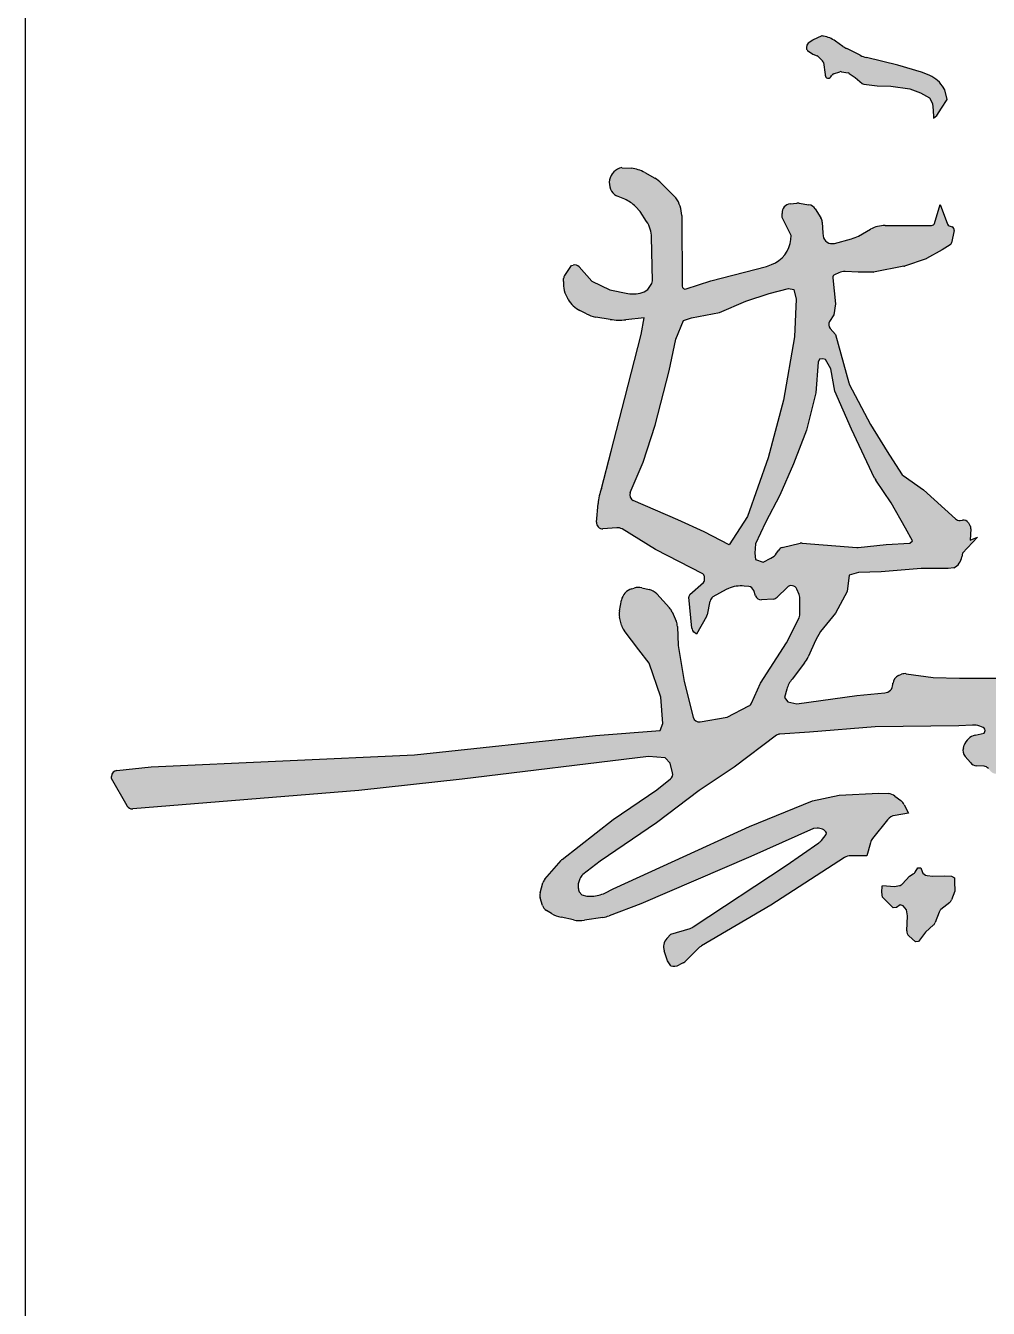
# Model space of a CAD drawing. Extents: x 1680110 to 4798266, y 269661 to 1249705.
# Drawn here: x 2417677 to 2418358, y 670232 to 671138 of the extents above; entities that cross this region are included whole.
import ezdxf

# ---------------------------------------------------------------- set-up
doc = ezdxf.new("R2010")
doc.units = 0
doc.header["$LTSCALE"] = 1000
doc.header["$MEASUREMENT"] = 0
doc.layers.add('图框', color=4, linetype='Continuous')
doc.layers.add('签名', color=7, linetype='Continuous')

msp = doc.modelspace()

# ---------------------------------------------------------------- hatches: boundary and pattern name
at = {"layer": '签名'}
h = msp.add_hatch(color=4, dxfattribs=at)
h.paths.add_polyline_path([(2418288.96, 671095.2), (2418302.51, 671093.38), (2418310.06, 671090.52), (2418316.32, 671087.13), (2418318.4, 671082.97), (2418318.92, 671078.03), (2418319.18, 671073.6), (2418319.18, 671072.56), (2418321.53, 671074.64), (2418324.91, 671079.85), (2418328.82, 671085.83), (2418327.26, 671092.6), (2418325.43, 671095.34, 0.161293), (2418314.9, 671103.55), (2418310.59, 671105.09), (2418293.91, 671110.04), (2418271.74, 671115.46, -0.055927), (2418267.29, 671117.09), (2418257.8, 671121.83, -0.036786), (2418255.12, 671123.43), (2418249.79, 671127.16, 0.116967), (2418240.67, 671130.77, 0.125161), (2418239.64, 671130.58), (2418234.16, 671128.07, 0.089225), (2418233.55, 671127.64, -0.045924), (2418233.85, 671127.89), (2418230.54, 671125.62, 0.195275), (2418229.66, 671124.29), (2418229.32, 671122.57, 0.293872), (2418230.16, 671120.43), (2418233.74, 671117.85), (2418237.38, 671116.54), (2418241.29, 671112.64), (2418242.62, 671103.34, 0.040442), (2418242.59, 671103, 0.74192), (2418246.49, 671101.82), (2418247.8, 671103.79), (2418253.54, 671105.61), (2418259.27, 671104.57), (2418263.69, 671101.45), (2418268.68, 671097.18, 0.146226), (2418269.79, 671096.68), (2418279.32, 671095.46)])
h.paths.add_polyline_path([(2418446.63, 670864.88, -0.224051), (2418450.59, 670856.73), (2418450.8, 670838.46, 0.252735), (2418455.7, 670829.64), (2418460.05, 670826.85), (2418464.23, 670827.27, 0.405395), (2418473.77, 670838.58), (2418473.04, 670849.05), (2418481.12, 670851.36), (2418483.43, 670852.51), (2418475.64, 670856.84), (2418474.19, 670862.61), (2418474.43, 670873.08, 0.116113), (2418473.42, 670877.84), (2418468.13, 670889.07, 0.062977), (2418466.7, 670891.32), (2418460.53, 670898.77, 0.230474), (2418452.07, 670902.61), (2418444.18, 670902.4), (2418441.68, 670901.74, 0.141943), (2418436.6, 670898.7), (2418429.78, 670891.37, 0.175293), (2418426.95, 670884.72), (2418426.87, 670883.37), (2418427.74, 670879.62), (2418428.31, 670879.62)])
h.paths.add_polyline_path([(2418429.84, 670771.44, 0.097987), (2418428.81, 670775.43), (2418425.81, 670781.68, 0.115547), (2418422.77, 670785.45), (2418411.42, 670794.31), (2418398.53, 670800.54), (2418392.38, 670800.66), (2418386.89, 670797.64), (2418381.9, 670787.66), (2418386.19, 670779.42, 0.112428), (2418389.24, 670775.82), (2418395.62, 670771.04), (2418401.22, 670767.48, -0.190711), (2418405.81, 670761.15), (2418410.46, 670743, -0.218827), (2418408.87, 670734.27), (2418401.44, 670723.67), (2418403.77, 670720.31, 0.115033), (2418407.35, 670717.07), (2418413.68, 670713.56, 0.14431), (2418419.54, 670712.25), (2418422.65, 670712.45), (2418426.24, 670720.34, 0.064737), (2418427.04, 670722.96), (2418430.4, 670742.73, 0.042109), (2418430.55, 670744.51), (2418430.55, 670758.99)])
h.paths.add_polyline_path([(2418330.64, 670518.48, 0.133698), (2418331.94, 670520.3), (2418334.24, 670526.45), (2418333.99, 670533.18), (2418333.99, 670535.75), (2418331.91, 670536.98), (2418327.25, 670537.22), (2418318.68, 670537.1), (2418314.73, 670537.48, -0.296761), (2418311.1, 670540.36), (2418310.23, 670542.98), (2418308.14, 670542.98), (2418306.21, 670539.98, -0.111035), (2418304.88, 670538.68), (2418302.14, 670536.98), (2418297.32, 670531.65, -0.159662), (2418295.02, 670530.33), (2418291.6, 670529.63), (2418283.03, 670530.37), (2418282.93, 670529.92), (2418282.74, 670525.81), (2418283.13, 670522.28), (2418286.07, 670519.15), (2418290.58, 670514.64), (2418293.12, 670514.84), (2418295.67, 670516.8), (2418297.83, 670516.02), (2418299.98, 670513.27), (2418300.77, 670508.97), (2418300.21, 670498.31, 0.22558), (2418301.61, 670494.94), (2418306.45, 670490.56), (2418308.6, 670490.95), (2418313.5, 670497.41), (2418319.22, 670502.56, 0.121444), (2418320.37, 670504.24), (2418323.09, 670511.6, -0.134274), (2418324.4, 670513.42)])
h = msp.add_hatch(color=4, dxfattribs=at)
h.paths.add_polyline_path([(2418526.79, 670755.1, -0.231178), (2418527.79, 670756.67), (2418547.11, 670768.55), (2418565.67, 670778.32, -0.274551), (2418567.84, 670778.2), (2418570.33, 670776.54, -0.290357), (2418571.26, 670774.46), (2418569.57, 670763.11, -0.282713), (2418568.14, 670761.41), (2418563.82, 670759.97, 0.12974), (2418554.75, 670754.03), (2418554.21, 670752.59), (2418553.5, 670747.24, 0.07073), (2418553.99, 670741.28), (2418554.78, 670737.81, 0.118418), (2418559.18, 670728.92), (2418574.04, 670711.1), (2418586.48, 670696.6), (2418591.11, 670691.04, -0.191696), (2418591.6, 670689.55), (2418591.3, 670684.63, 0.465128), (2418593.64, 670682.38), (2418614.97, 670684.7), (2418642.68, 670690.91, 0.44834), (2418644.23, 670693.68), (2418643.5, 670695.78), (2418640, 670699.52), (2418637.82, 670702.16, -0.157491), (2418636.38, 670705.81), (2418636.23, 670708.13, -0.24693), (2418638.65, 670713.55), (2418638.77, 670713.65, 0.440579), (2418639.46, 670723.03), (2418632.02, 670730.92), (2418623.15, 670736.9, -0.170294), (2418620.63, 670740.28), (2418619.2, 670744.86, -0.102372), (2418618.94, 670747.43), (2418619.72, 670754.82, -0.373734), (2418625.83, 670760.52), (2418625.97, 670760.53, 0.254103), (2418631.21, 670763.62), (2418634.59, 670769.4), (2418635.28, 670768.5), (2418636.73, 670761.99), (2418637.1, 670760.52, 0.331647), (2418643.01, 670755.71), (2418644, 670755.67), (2418648.37, 670755.67, 0.263355), (2418653.84, 670758.76), (2418654.23, 670759.41), (2418655.31, 670765.72, -0.184975), (2418657.64, 670769.64), (2418660.18, 670771.65, -0.149598), (2418663.65, 670773.01), (2418674.93, 670773.86), (2418698.87, 670773.36), (2418707.35, 670771.12), (2418715.58, 670767.88), (2418722.32, 670763.64), (2418731.05, 670753.92), (2418744.86, 670739.95), (2418749.35, 670734.47), (2418750.1, 670726.99), (2418752.34, 670719.76), (2418754.84, 670694.04), (2418753.1, 670683.32), (2418743.87, 670682.57), (2418742.37, 670677.59), (2418740.37, 670671.11), (2418732.64, 670664.13), (2418727.4, 670654.66), (2418719.67, 670645.44), (2418714.43, 670643.69), (2418710.44, 670648.93), (2418707.45, 670650.92), (2418699.22, 670649.92), (2418698.14, 670644.62), (2418686.67, 670641.87), (2418657.74, 670639.63), (2418652.5, 670637.64), (2418657.55, 670623.5), (2418659.54, 670607.95), (2418665.89, 670590.15), (2418692.05, 670534.67), (2418698.43, 670521.28), (2418699.07, 670509.16), (2418679.29, 670500.87), (2418669.08, 670507.25), (2418655.67, 670538.5), (2418643.67, 670566.3, 0.119239), (2418637.67, 670574.29), (2418630.78, 670579.95), (2418624.4, 670585.69), (2418624.57, 670587.91, 0.267055), (2418615.46, 670607.03), (2418609.23, 670611.34), (2418602.2, 670623.38), (2418596.18, 670630.4), (2418595.14, 670631.14, 0.225942), (2418589.74, 670632.1), (2418578.7, 670629.05, -0.047725), (2418577.5, 670628.85), (2418526.91, 670624.88), (2418490.24, 670624.02), (2418485.35, 670623.28), (2418485.87, 670624.95, -0.302854), (2418491.39, 670629.38), (2418542.47, 670633.91), (2418579.11, 670639.28, 0.079622), (2418581.03, 670639.88), (2418586.9, 670642.82, 0.447831), (2418588.56, 670648.93), (2418585.11, 670654.24, 0.101957), (2418583.91, 670655.46), (2418578.61, 670658.99), (2418565.06, 670657.48), (2418505.32, 670652.47), (2418491.27, 670652.47), (2418474.7, 670649.96), (2418467.68, 670647.45), (2418462.66, 670640.43), (2418462.21, 670584.28, -0.1506), (2418458.42, 670572.35), (2418457.64, 670571.21), (2418454.12, 670564.53, -0.07539), (2418450.34, 670559.4), (2418444.24, 670553.31, -0.258442), (2418440.28, 670552.18), (2418437.52, 670552.82, -0.172364), (2418435.12, 670554.35), (2418433.15, 670556.88, -0.116492), (2418432.34, 670558.65), (2418430.53, 670567.7), (2418429.11, 670605.98, 0.257654), (2418426.99, 670609.5), (2418424.39, 670611.01), (2418423.81, 670616.51, 0.137932), (2418422.96, 670618.64), (2418419.8, 670622.78, -0.130882), (2418418.96, 670624.8), (2418417.49, 670635.81, 0.375873), (2418413.28, 670639.5), (2418395.1, 670639.5, 0.153785), (2418392.67, 670638.73), (2418379.69, 670629.65), (2418374.66, 670626.54, 0.298099), (2418372.69, 670622.33), (2418373.27, 670620.7), (2418398.86, 670618.58, -0.449386), (2418400.76, 670616.04), (2418400.45, 670614.53), (2418373.46, 670614.53, 0.210128), (2418370.33, 670613.15), (2418367.72, 670610.31), (2418366.59, 670609.82, -0.340919), (2418359.04, 670611.71), (2418357.97, 670613.06, 0.210758), (2418354.94, 670614.66), (2418349.63, 670615.04, -0.201903), (2418345.22, 670617.28), (2418341.5, 670621.67, -0.259318), (2418340.3, 670627.75), (2418340.87, 670629.53, -0.264412), (2418348.62, 670636.63), (2418355.05, 670638.1), (2418355.56, 670639.24, 0.42547), (2418354.4, 670642.08), (2418351.86, 670643.1, 0.080244), (2418347.28, 670643.74), (2418337.1, 670643.37), (2418277.84, 670642.68), (2418231.37, 670638.81), (2418210.46, 670637.49, 0.145884), (2418208.18, 670636.65), (2418178.14, 670614.15), (2418153.5, 670597.62), (2418123.23, 670574.75), (2418083.45, 670547.67), (2418071.26, 670538.27, 0.151784), (2418069.09, 670535.17), (2418067.97, 670531.69), (2418067.97, 670528.84, 0.121298), (2418068.69, 670525.88), (2418070.52, 670523.78), (2418074.11, 670522.86), (2418077.89, 670522.94, 0.108689), (2418086.76, 670525.1), (2418092.75, 670528.04), (2418136.39, 670548.07), (2418188.99, 670572.14), (2418233.72, 670590.31), (2418252.4, 670594.24), (2418280.42, 670595.71), (2418287.18, 670595.36, -0.148728), (2418291.83, 670593.67), (2418296.02, 670590.53, -0.11645), (2418298.52, 670587.53), (2418301.55, 670581.47), (2418292.05, 670580.01, 0.187953), (2418286.7, 670576.92), (2418276.11, 670563.69, 0.102525), (2418274.55, 670560.62), (2418272.06, 670551.51), (2418260.8, 670551.51, 0.144191), (2418256.19, 670550.15), (2418204.23, 670516.64), (2418155.02, 670487.72, 0.063491), (2418153.32, 670486.4), (2418144.25, 670477.34, -0.080592), (2418142.04, 670475.74), (2418139.2, 670474.33, -0.178905), (2418133.35, 670473.68), (2418131.15, 670477.26), (2418128.78, 670484.28, -0.27945), (2418130.56, 670492.9), (2418133.44, 670496.01), (2418146.99, 670500.07, 0.073381), (2418149.24, 670501.12), (2418215.04, 670544.63), (2418238.18, 670560.67, 0.06755), (2418239.87, 670562.22), (2418243.36, 670566.41), (2418243.56, 670567.57, 0.305341), (2418236.88, 670570.85), (2418234.21, 670570.66), (2418189.97, 670551.02), (2418112.2, 670517.57), (2418089.72, 670509.03, -0.052637), (2418085.41, 670507.89), (2418072.29, 670505.88, -0.090596), (2418064.66, 670506.09), (2418055.79, 670507.97, -0.085038), (2418049.13, 670510.62), (2418045.42, 670512.88, -0.181064), (2418042.66, 670516.4), (2418041.01, 670521.63, -0.147202), (2418040.96, 670525.3), (2418043, 670532.42, -0.109427), (2418044.31, 670534.84), (2418055.76, 670548.05, -0.048018), (2418056.65, 670548.89), (2418092.54, 670577), (2418123.51, 670598.12), (2418133.12, 670605.72, 0.298156), (2418134.6, 670610.14), (2418132.85, 670616.78), (2418129.4, 670620.71), (2418117.61, 670621.69), (2417985.75, 670605.51), (2417912.89, 670597.64), (2417752.89, 670584.6, -0.291644), (2417748.85, 670586.73), (2417737.9, 670605.99), (2417737.9, 670607.57, -0.383842), (2417741.7, 670611.79), (2417765.92, 670614.34), (2417952.21, 670622.69), (2418080.14, 670636.48), (2418125.85, 670639.92), (2418127.68, 670644.86), (2418126.3, 670663.46), (2418118.22, 670687.65), (2418110.8, 670696.92), (2418100.37, 670710.63, -0.101619), (2418098.52, 670714.49), (2418097.14, 670719.98, -0.109256), (2418097.02, 670724.56), (2418098.44, 670731.97, -0.280752), (2418105.88, 670740.15), (2418107.55, 670740.64, -0.126758), (2418112.85, 670740.82), (2418118.02, 670739.67, -0.15474), (2418123.58, 670736.45), (2418132.51, 670726.64, -0.081557), (2418134.38, 670723.75), (2418137.21, 670717.3, -0.093443), (2418138.09, 670713.46), (2418138.63, 670700.01), (2418142.96, 670674.68), (2418149.3, 670649.31, 0.390931), (2418154.12, 670646.15), (2418173.26, 670649.34), (2418188.63, 670657.3, 0.171134), (2418190.56, 670659.36), (2418196.76, 670673.44), (2418215.31, 670701.87), (2418224.14, 670719.51, 0.116513), (2418224.59, 670721.41), (2418224.59, 670734.31, 0.107138), (2418224.21, 670736.07), (2418222.49, 670739.85, 0.523435), (2418215.62, 670741.1), (2418208.62, 670734.1, -0.18265), (2418205.88, 670732.87), (2418197.55, 670732.35, -0.340063), (2418193.25, 670735.25), (2418192.06, 670738.82, 0.294066), (2418188.47, 670741.7), (2418185.19, 670742.05, 0.133568), (2418174.18, 670740.26), (2418172.64, 670739.56), (2418163.23, 670734.34, 0.220074), (2418161.12, 670731.45), (2418159.17, 670721.7, -0.080659), (2418158.69, 670720.42), (2418151.61, 670708.05), (2418149.92, 670709.4, -0.201849), (2418148.34, 670712.3), (2418146.16, 670734.16, -0.240558), (2418146.86, 670735.96), (2418156.47, 670744.49, 0.21433), (2418157.18, 670746.08), (2418157.18, 670748.77, 0.280337), (2418156.03, 670750.66), (2418122.55, 670767.99), (2418098.94, 670782.37, 0.156534), (2418095.15, 670783.28), (2418085.45, 670782.57, -0.46076), (2418080.9, 670787.15), (2418081.99, 670800.34, -0.064651), (2418084.29, 670811.04), (2418091.13, 670837.27), (2418100.87, 670874.7), (2418112.35, 670919.81), (2418114.6, 670931.48), (2418101.56, 670930.17, -0.064936), (2418090.57, 670930.51), (2418080.28, 670932.16, -0.080775), (2418073.81, 670934.32), (2418069.09, 670936.79, -0.135752), (2418060.82, 670944.52), (2418060.58, 670944.91, -0.154043), (2418057.5, 670957.33), (2418057.63, 670959.34, -0.136703), (2418058.37, 670961.49), (2418063.27, 670968.55), (2418064.42, 670968.85, -0.279334), (2418068.63, 670967.57), (2418077.62, 670957.56), (2418090.38, 670951.38), (2418102.91, 670948.88, 0.141167), (2418114.63, 670949.86), (2418117.07, 670951.61), (2418119.97, 670955.79, 0.122029), (2418120.42, 670957.79), (2418119.75, 670988.54, 0.13949), (2418116.32, 670999.65), (2418111.8, 671006.61), (2418108.44, 671010.18, 0.109197), (2418100.86, 671015.34), (2418094.92, 671017.71, -0.674227), (2418098.72, 671037.69), (2418105.46, 671037.38, -0.092395), (2418114.96, 671034.29), (2418122.07, 671030.26, -0.067551), (2418126.62, 671026.8), (2418136.52, 671016.91), (2418136.98, 671016.29, -0.157847), (2418141.09, 671003.86), (2418141.44, 670953.99, 0.507739), (2418144.22, 670951.99), (2418161.63, 670957.67), (2418201.16, 670967.95), (2418204.67, 670969.27, 0.285141), (2418218.32, 670987.04), (2418218.6, 670989.82), (2418212.24, 671002.55), (2418212.07, 671005.39, -0.404917), (2418217.85, 671012.12), (2418222.62, 671012.55, -0.059906), (2418224.14, 671012.5), (2418231.11, 671011.46, -0.217925), (2418235.55, 671008.56), (2418239.47, 671002.35, -0.127757), (2418240.45, 670999.3), (2418240.89, 670991.41), (2418241.14, 670989.52, 0.45192), (2418249.1, 670984.21), (2418261.22, 670987.44, 0.061267), (2418266.03, 670989.38), (2418274.71, 670994.18, -0.126968), (2418284.99, 670996.83), (2418317.87, 670996.83, 0.329734), (2418319.9, 670998.33), (2418323.97, 671011.64), (2418328.98, 670997.8, 0.229531), (2418330.3, 670996.51), (2418332.46, 670995.79, -0.382276), (2418333.87, 670993.33), (2418331.98, 670984.55, -0.203047), (2418331.03, 670983.19), (2418325.21, 670979.55), (2418314.09, 670973.38), (2418298.45, 670968.03), (2418276.62, 670963.92), (2418265.92, 670963.92), (2418256.81, 670964.24, 0.112418), (2418252.17, 670963.36), (2418249.22, 670962.07, 0.326044), (2418247.96, 670959.91), (2418249.84, 670941.55), (2418248.6, 670933.73), (2418245.71, 670928.99, 0.328096), (2418246.13, 670923.98), (2418249.84, 670919.75), (2418259.28, 670885.54, 0.053255), (2418259.61, 670884.7), (2418274.55, 670856.14), (2418286.4, 670837.06), (2418296.48, 670821.32, 0.098742), (2418297.63, 670820.12), (2418312.09, 670810.08), (2418334.68, 670789.55, 0.218816), (2418338.07, 670788.48), (2418339.69, 670788.68, -0.291918), (2418343.82, 670786.72), (2418344.94, 670784.93, -0.158896), (2418345.58, 670782.37), (2418345.02, 670774.54), (2418350.28, 670776.52), (2418339.75, 670765.33), (2418339.3, 670762.67, -0.240188), (2418333.57, 670754.91), (2418329.6, 670754.39), (2418310.36, 670754.39), (2418282.19, 670752.09), (2418266.02, 670751.62), (2418259.56, 670749.78), (2418258.16, 670738.13), (2418249.85, 670722.9), (2418239.22, 670709.98), (2418235.99, 670703.98), (2418230.57, 670691.98, -0.059303), (2418227.97, 670687.68), (2418219.12, 670676.32, 0.096023), (2418215.46, 670669.11), (2418213.82, 670663.38), (2418216.13, 670660.14), (2418222.6, 670658.76), (2418264.96, 670664.82), (2418284.67, 670666.56, 0.368288), (2418290.47, 670672.45), (2418290.53, 670673.39, -0.287337), (2418294.52, 670678.85), (2418296.64, 670679.7, -0.1299), (2418299.87, 670680.09), (2418319, 670677.46), (2418337.65, 670676.95), (2418364.84, 670676.95, -0.061275), (2418366.39, 670676.76), (2418370.37, 670675.76, -0.265952), (2418374.94, 670671.38), (2418376.5, 670666.08), (2418378.64, 670658.83, 0.385739), (2418385.94, 670654.37), (2418391.37, 670655.4, 0.134429), (2418394.39, 670656.88), (2418402.78, 670664.28, 0.361907), (2418404.03, 670672.34), (2418401.89, 670675.91), (2418401.18, 670681.9, -0.367837), (2418405.76, 670688.77), (2418411.3, 670690.35, -0.157947), (2418415.22, 670690.22), (2418416.59, 670689.72, -0.191883), (2418420.12, 670686.58), (2418421.57, 670683.68), (2418424.16, 670674.88), (2418424.47, 670671.48, 0.175535), (2418426.31, 670667.55), (2418428.82, 670665.04), (2418438.41, 670664.59, 0.100406), (2418440.92, 670664.97), (2418446.03, 670666.85, 0.271742), (2418450.13, 670671.84), (2418452.65, 670687.82), (2418460.42, 670718.35), (2418468.36, 670743.48), (2418475.96, 670761.83), (2418478.04, 670760.28), (2418478.55, 670756.14), (2418475.45, 670734.4), (2418469.75, 670712.66), (2418465.6, 670692.47), (2418463.53, 670678.5), (2418463.53, 670669.19, 0.280775), (2418470.12, 670669.93), (2418471.82, 670671.25), (2418494.61, 670675.39), (2418562.8, 670677.9, 0.384258), (2418564.85, 670679.88), (2418565.18, 670684.88, 0.192772), (2418564.69, 670686.39), (2418549.7, 670704.37), (2418538.93, 670715.12, -0.038185), (2418536.82, 670717.58), (2418530.26, 670726.52, -0.150784), (2418526.16, 670738.35), (2418525.87, 670746.81)])
h.paths.add_polyline_path([(2418220.45, 670951.67), (2418221.95, 670944.76), (2418220.84, 670918.05), (2418213.14, 670873.43), (2418202.36, 670832.65), (2418187.73, 670791.11), (2418174.64, 670771.1), (2418156.93, 670780.34), (2418138.45, 670788.8), (2418106.9, 670802.51, -0.411776), (2418104.68, 670808.07), (2418113.81, 670829.58), (2418122.28, 670855.73), (2418132.29, 670894.2), (2418136.91, 670916.51), (2418142.3, 670929.59), (2418147.93, 670931.53), (2418167.79, 670935.44), (2418186.44, 670943.25), (2418202.99, 670948.67), (2418216.54, 670952.27)], flags=16)
h.paths.add_polyline_path([(2418240.97, 670902.59), (2418242.83, 670902.06), (2418246.55, 670895.43), (2418249.47, 670879.77), (2418261.15, 670852.98), (2418277.47, 670818.38, 0.039662), (2418278.3, 670816.92), (2418289.24, 670800.91), (2418299.33, 670782.87), (2418304.37, 670774.11), (2418302.52, 670772.26), (2418285.79, 670771.46), (2418265.44, 670769.29), (2418226.22, 670772.46, 0.081589), (2418224.85, 670772.35), (2418212.23, 670769.2, 0.183834), (2418209.75, 670767.47), (2418208.24, 670765.25, -0.12786), (2418204.21, 670761.74), (2418198.71, 670758.99), (2418193.41, 670760.85), (2418192.71, 670765.35), (2418193.25, 670771.83), (2418200.27, 670786.93), (2418210.53, 670806.36), (2418220.25, 670828.47), (2418229.43, 670852.21), (2418235.91, 670878.65), (2418237.53, 670900.23), (2418238.58, 670902.32)], flags=16)
h.paths.add_polyline_path([(2418660.71, 670747.87), (2418664.59, 670751.69), (2418667.04, 670753.81, -0.191823), (2418671.5, 670755.36), (2418682.07, 670754.89), (2418688.88, 670753.68, -0.10674), (2418691.37, 670752.66), (2418704.22, 670743.82), (2418716.85, 670735.05, -0.07439), (2418718.22, 670733.76), (2418727.03, 670722.55, -0.129106), (2418731.33, 670712.65), (2418732.65, 670704.06, -0.195793), (2418728.94, 670688.47), (2418726.66, 670685.29), (2418723.75, 670680.63), (2418714.13, 670672.77), (2418709.18, 670670.15), (2418706.26, 670670.73), (2418703.06, 670675.68), (2418699.27, 670680.05), (2418698.39, 670687.33), (2418698.39, 670694.9), (2418697.52, 670701.02), (2418694.02, 670706.26), (2418690.53, 670708.59), (2418686.15, 670708.88), (2418680.91, 670713.54), (2418676.83, 670719.36), (2418673.04, 670729.26), (2418670.13, 670734.51), (2418665.46, 670740.33), (2418661.38, 670743.82), (2418660.17, 670744.99)], flags=16)
h.paths.add_polyline_path([(2418647, 670710.16), (2418647.9, 670711.24), (2418648.08, 670711.24), (2418656.19, 670711.96), (2418659.89, 670710.12, -0.319194), (2418661.05, 670707.95), (2418660.52, 670703.86), (2418660.99, 670703.35, 0.170609), (2418664.72, 670701.36), (2418667.19, 670700.98), (2418670.12, 670700.34, -0.270894), (2418671.7, 670698.89), (2418672.06, 670697.73), (2418671.7, 670694.31), (2418671.49, 670693.28, -0.35173), (2418669.45, 670691.57), (2418662.32, 670691.43), (2418655.56, 670692.23, -0.28734), (2418653.81, 670693.64), (2418653.14, 670695.57, 0.155831), (2418652.36, 670696.6, 0.184917), (2418650.98, 670697.24), (2418648.98, 670697.37), (2418647, 670700.44), (2418647, 670705.66)], flags=16)
h.paths.add_polyline_path([(2418609.24, 670656.96), (2418614.29, 670662.23), (2418618.87, 670665.2), (2418622.44, 670667.07, -0.109091), (2418625.09, 670667.79), (2418628.5, 670667.95), (2418638.36, 670666.81), (2418642.98, 670666.23, 0.069308), (2418644.73, 670666.25), (2418648.07, 670666.77, 0.13629), (2418651.18, 670668.17), (2418654.56, 670670.99, -0.117467), (2418657.21, 670672.3), (2418661.58, 670673.31, -0.049761), (2418662.83, 670673.47), (2418669.64, 670673.66, -0.063156), (2418671.23, 670673.5), (2418678.47, 670671.85), (2418679.18, 670671.58, -0.311276), (2418683.28, 670665.62), (2418683.28, 670665.2), (2418680.99, 670660.39), (2418676.99, 670655.01, -0.162986), (2418673.67, 670652.69), (2418671.82, 670652.15), (2418661.97, 670651.92), (2418658.06, 670651.92, 0.140475), (2418654.69, 670650.95), (2418650.73, 670648.48), (2418648.44, 670647.34), (2418645.23, 670646.65), (2418644.25, 670646.77, -0.312011), (2418639.06, 670651.24), (2418638.01, 670651.99), (2418635.6, 670651.23), (2418633.08, 670645.73), (2418631.48, 670643.44), (2418629.81, 670642.51, -0.174687), (2418625.55, 670641.79), (2418622.77, 670642.3), (2418619.09, 670644.51, -0.082204), (2418617.5, 670645.85), (2418615.66, 670648.03), (2418611.08, 670652.84), (2418609.02, 670655.13)], flags=16)
h.paths.add_polyline_path([(2418624.82, 670629.51), (2418626.36, 670630.35, 0.21493), (2418630.46, 670633.61), (2418631.71, 670636.04), (2418632.7, 670637.83), (2418634.39, 670637.83), (2418637.17, 670637.24), (2418638.34, 670635.37, 0.120194), (2418640.5, 670633.27), (2418641.35, 670632.76), (2418644.33, 670629.98), (2418647.66, 670627.8, -0.198061), (2418650.4, 670623.78), (2418651.29, 670619.55), (2418651.56, 670612.23, -0.06461), (2418651.41, 670610.6), (2418651.32, 670610.19, -0.302829), (2418647.91, 670606.94), (2418647.38, 670606.85, -0.052243), (2418646.05, 670606.76), (2418641.15, 670606.93), (2418637.27, 670607.23), (2418635.68, 670608.82), (2418635.09, 670610.61), (2418634.98, 670614.81, 0.37754), (2418631.81, 670619.44), (2418630.41, 670622.13), (2418629.92, 670623.33), (2418628.62, 670624.12), (2418626.73, 670624.52), (2418624.94, 670625.91), (2418624.45, 670628.19)], flags=16)

# ---------------------------------------------------------------- linework, layer by layer
at = {"layer": '图框', "color": 0}
msp.add_lwpolyline([(2417677.17, 666843.57), (2417677.17, 673480.92)], dxfattribs=at)
at = {"layer": '签名', "color": 4}
for p, q in [((2418233.85, 671127.89, -1062.25), (2418230.54, 671125.62, -1062.25)), ((2418239.64, 671130.58, -1062.25), (2418234.16, 671128.07, -1062.25)), ((2418241.41, 671130.65, -1062.25), (2418240.91, 671130.74, -1062.25)), ((2418255.12, 671123.43, -1062.25), (2418249.79, 671127.16, -1062.25)), ((2418229.66, 671124.29, -1062.25), (2418229.32, 671122.57, -1062.25)), ((2418230.16, 671120.43, -1062.25), (2418233.74, 671117.85, -1062.25)), ((2418233.74, 671117.85, -1062.25), (2418236.93, 671116.71, -1062.25)), ((2418237.72, 671116.21, -1062.25), (2418240.79, 671113.14, -1062.25)), ((2418267.29, 671117.09, -1062.25), (2418257.8, 671121.83, -1062.25)), ((2418241.39, 671111.94, -1062.25), (2418242.59, 671103.53, -1062.25)), ((2418293.91, 671110.04, -1062.25), (2418271.74, 671115.46, -1062.25)), ((2418310.59, 671105.09, -1062.25), (2418293.91, 671110.04, -1062.25)), ((2418242.59, 671103.53, -1062.25), (2418242.59, 671103, -1062.25)), ((2418246.49, 671101.82, -1062.25), (2418247.39, 671103.17, -1062.25)), ((2418248.51, 671104.02, -1062.25), (2418253.03, 671105.45, -1062.25)), ((2418254.06, 671105.52, -1062.25), (2418258.8, 671104.66, -1062.25)), ((2418259.65, 671104.3, -1062.25), (2418263.69, 671101.45, -1062.25)), ((2418263.69, 671101.45, -1062.25), (2418268.68, 671097.18, -1062.25)), ((2418314.9, 671103.55, -1062.25), (2418310.59, 671105.09, -1062.25)), ((2418269.79, 671096.68, -1062.25), (2418279.32, 671095.46, -1062.25)), ((2418279.32, 671095.46, -1062.25), (2418288.96, 671095.2, -1062.25)), ((2418288.96, 671095.2, -1062.25), (2418302.51, 671093.38, -1062.25)), ((2418302.51, 671093.38, -1062.25), (2418310.06, 671090.52, -1062.25)), ((2418310.06, 671090.52, -1062.25), (2418316.32, 671087.13, -1062.25)), ((2418327.26, 671092.6, -1062.25), (2418325.43, 671095.34, -1062.25)), ((2418328.82, 671085.83, -1062.25), (2418327.26, 671092.6, -1062.25)), ((2418316.32, 671087.13, -1062.25), (2418318.4, 671082.97, -1062.25)), ((2418318.4, 671082.97, -1062.25), (2418318.92, 671078.03, -1062.25)), ((2418321.53, 671074.64, -1062.25), (2418324.91, 671079.85, -1062.25)), ((2418324.91, 671079.85, -1062.25), (2418328.82, 671085.83, -1062.25)), ((2418318.92, 671078.03, -1062.25), (2418319.18, 671073.6, -1062.25)), ((2418319.18, 671072.56, -1062.25), (2418321.53, 671074.64, -1062.25)), ((2418319.18, 671073.6, -1062.25), (2418319.18, 671072.56, -1062.25)), ((2418098.72, 671037.69, -1062.25), (2418105.46, 671037.38, -1062.25)), ((2418114.96, 671034.29, -1062.25), (2418122.07, 671030.26, -1062.25)), ((2418126.62, 671026.8, -1062.25), (2418136.52, 671016.91, -1062.25)), ((2418100.86, 671015.34, -1062.25), (2418094.92, 671017.71, -1062.25)), ((2418136.52, 671016.91, -1062.25), (2418136.98, 671016.29, -1062.25)), ((2418111.8, 671006.61, -1062.25), (2418108.44, 671010.18, -1062.25)), ((2418217.85, 671012.12, -1062.25), (2418222.62, 671012.55, -1062.25)), ((2418224.14, 671012.5, -1062.25), (2418231.11, 671011.46, -1062.25)), ((2418235.55, 671008.56, -1062.25), (2418239.47, 671002.35, -1062.25)), ((2418319.9, 670998.33, -1062.25), (2418323.97, 671011.64, -1062.25)), ((2418323.97, 671011.64, -1062.25), (2418328.98, 670997.8, -1062.25)), ((2418116.32, 670999.65, -1062.25), (2418111.8, 671006.61, -1062.25)), ((2418141.09, 671003.86, -1062.25), (2418141.44, 670953.99, -1062.25)), ((2418212.24, 671002.55, -1062.25), (2418212.07, 671005.39, -1062.25)), ((2418218.6, 670989.82, -1062.25), (2418212.24, 671002.55, -1062.25)), ((2418240.45, 670999.3, -1062.25), (2418240.89, 670991.41, -1062.25)), ((2418218.32, 670987.04, -1062.25), (2418218.6, 670989.82, -1062.25)), ((2418240.89, 670991.41, -1062.25), (2418241.14, 670989.52, -1062.25)), ((2418266.03, 670989.38, -1062.25), (2418274.71, 670994.18, -1062.25)), ((2418284.99, 670996.83, -1062.25), (2418317.87, 670996.83, -1062.25)), ((2418330.3, 670996.51, -1062.25), (2418332.46, 670995.79, -1062.25)), ((2418333.87, 670993.33, -1062.25), (2418331.98, 670984.55, -1062.25)), ((2418120.42, 670957.79, -1062.25), (2418119.75, 670988.54, -1062.25)), ((2418249.1, 670984.21, -1062.25), (2418261.22, 670987.44, -1062.25)), ((2418331.03, 670983.19, -1062.25), (2418325.21, 670979.55, -1062.25)), ((2418313.91, 670973.32, -1062.25), (2418298.59, 670968.08, -1062.25)), ((2418325.21, 670979.55, -1062.25), (2418314.26, 670973.47, -1062.25)), ((2418058.37, 670961.49, -1062.25), (2418063.27, 670968.55, -1062.25)), ((2418063.27, 670968.55, -1062.25), (2418064.42, 670968.85, -1062.25)), ((2418068.63, 670967.57, -1062.25), (2418077.62, 670957.56, -1062.25)), ((2418161.63, 670957.67, -1062.25), (2418201.16, 670967.95, -1062.25)), ((2418201.16, 670967.95, -1062.25), (2418204.67, 670969.27, -1062.25)), ((2418252.17, 670963.36, -1062.25), (2418249.22, 670962.07, -1062.25)), ((2418265.92, 670963.92, -1062.25), (2418256.81, 670964.24, -1062.25)), ((2418276.43, 670963.92, -1062.25), (2418265.92, 670963.92, -1062.25)), ((2418298.3, 670968, -1062.25), (2418276.82, 670963.95, -1062.25)), ((2418057.5, 670957.33, -1062.25), (2418057.63, 670959.34, -1062.25)), ((2418077.62, 670957.56, -1062.25), (2418090.38, 670951.38, -1062.25)), ((2418117.07, 670951.61, -1062.25), (2418119.97, 670955.79, -1062.25)), ((2418144.22, 670951.99, -1062.25), (2418161.63, 670957.67, -1062.25)), ((2418247.96, 670959.91, -1062.25), (2418249.84, 670941.55, -1062.25)), ((2418060.82, 670944.52, -1062.25), (2418060.58, 670944.91, -1062.25)), ((2418090.38, 670951.38, -1062.25), (2418102.91, 670948.88, -1062.25)), ((2418114.63, 670949.86, -1062.25), (2418117.07, 670951.61, -1062.25)), ((2418186.44, 670943.25, -1062.25), (2418202.99, 670948.67, -1062.25)), ((2418202.99, 670948.67, -1062.25), (2418216.54, 670952.27, -1062.25)), ((2418216.54, 670952.27, -1062.25), (2418220.45, 670951.67, -1062.25)), ((2418220.45, 670951.67, -1062.25), (2418221.95, 670944.76, -1062.25)), ((2418221.95, 670944.76, -1062.25), (2418220.84, 670918.05, -1062.25)), ((2418073.81, 670934.32, -1062.25), (2418069.09, 670936.79, -1062.25)), ((2418147.93, 670931.53, -1062.25), (2418167.79, 670935.44, -1062.25)), ((2418167.79, 670935.44, -1062.25), (2418186.44, 670943.25, -1062.25)), ((2418249.84, 670941.55, -1062.25), (2418248.6, 670933.73, -1062.25)), ((2418090.57, 670930.51, -1062.25), (2418080.28, 670932.16, -1062.25)), ((2418114.6, 670931.48, -1062.25), (2418101.56, 670930.17, -1062.25)), ((2418112.35, 670919.81, -1062.25), (2418114.6, 670931.48, -1062.25)), ((2418136.91, 670916.51, -1062.25), (2418142.3, 670929.59, -1062.25)), ((2418142.3, 670929.59, -1062.25), (2418147.93, 670931.53, -1062.25)), ((2418248.6, 670933.73, -1062.25), (2418245.71, 670928.99, -1062.25)), ((2418100.87, 670874.7, -1062.25), (2418112.35, 670919.81, -1062.25)), ((2418132.29, 670894.2, -1062.25), (2418136.91, 670916.51, -1062.25)), ((2418220.84, 670918.05, -1062.25), (2418213.14, 670873.43, -1062.25)), ((2418246.13, 670923.98, -1062.25), (2418249.84, 670919.75, -1062.25)), ((2418249.84, 670919.75, -1062.25), (2418259.28, 670885.54, -1062.25)), ((2418237.53, 670900.23, -1062.25), (2418235.91, 670878.65, -1062.25)), ((2418238.58, 670902.32, -1062.25), (2418237.53, 670900.23, -1062.25)), ((2418240.97, 670902.59, -1062.25), (2418238.58, 670902.32, -1062.25)), ((2418242.83, 670902.06, -1062.25), (2418240.97, 670902.59, -1062.25)), ((2418246.55, 670895.43, -1062.25), (2418242.83, 670902.06, -1062.25)), ((2418122.28, 670855.73, -1062.25), (2418132.29, 670894.2, -1062.25)), ((2418249.47, 670879.77, -1062.25), (2418246.55, 670895.43, -1062.25)), ((2418259.61, 670884.7, -1062.25), (2418274.55, 670856.14, -1062.25)), ((2418091.13, 670837.27, -1062.25), (2418100.87, 670874.7, -1062.25)), ((2418213.14, 670873.43, -1062.25), (2418202.36, 670832.65, -1062.25)), ((2418235.91, 670878.65, -1062.25), (2418229.43, 670852.21, -1062.25)), ((2418261.15, 670852.98, -1062.25), (2418249.47, 670879.77, -1062.25)), ((2418113.81, 670829.58, -1062.25), (2418122.28, 670855.73, -1062.25)), ((2418277.47, 670818.38, -1062.25), (2418261.15, 670852.98, -1062.25)), ((2418274.55, 670856.14, -1062.25), (2418286.4, 670837.06, -1062.25)), ((2418229.43, 670852.21, -1062.25), (2418220.25, 670828.47, -1062.25)), ((2418084.29, 670811.04, -1062.25), (2418091.13, 670837.27, -1062.25)), ((2418091.13, 670837.27, -1062.25), (2418091.13, 670837.27, -1062.25)), ((2418286.4, 670837.06, -1062.25), (2418296.48, 670821.32, -1062.25)), ((2418104.68, 670808.07, -1062.25), (2418113.81, 670829.58, -1062.25)), ((2418202.36, 670832.65, -1062.25), (2418187.73, 670791.11, -1062.25)), ((2418220.25, 670828.47, -1062.25), (2418210.53, 670806.36, -1062.25)), ((2418289.24, 670800.91, -1062.25), (2418278.3, 670816.92, -1062.25)), ((2418297.63, 670820.12, -1062.25), (2418312.09, 670810.08, -1062.25)), ((2418312.09, 670810.08, -1062.25), (2418334.68, 670789.55, -1062.25)), ((2418080.9, 670787.15, -1062.25), (2418081.99, 670800.34, -1062.25)), ((2418138.45, 670788.8, -1062.25), (2418106.9, 670802.51, -1062.25)), ((2418210.53, 670806.36, -1062.25), (2418200.27, 670786.93, -1062.25)), ((2418299.33, 670782.87, -1062.25), (2418289.24, 670800.91, -1062.25)), ((2418187.73, 670791.11, -1062.25), (2418174.64, 670771.1, -1062.25)), ((2418095.15, 670783.28, -1062.25), (2418085.45, 670782.57, -1062.25)), ((2418122.55, 670767.99, -1062.25), (2418098.94, 670782.37, -1062.25)), ((2418156.93, 670780.34, -1062.25), (2418138.45, 670788.8, -1062.25)), ((2418200.27, 670786.93, -1062.25), (2418193.25, 670771.83, -1062.25)), ((2418304.37, 670774.11, -1062.25), (2418299.33, 670782.87, -1062.25)), ((2418338.07, 670788.48, -1062.25), (2418339.69, 670788.68, -1062.25)), ((2418343.82, 670786.72, -1062.25), (2418344.94, 670784.93, -1062.25)), ((2418345.58, 670782.37, -1062.25), (2418345.02, 670774.54, -1062.25)), ((2418174.64, 670771.1, -1062.25), (2418156.93, 670780.34, -1062.25)), ((2418193.25, 670771.83, -1062.25), (2418192.71, 670765.35, -1062.25)), ((2418212.23, 670769.2, -1062.25), (2418224.85, 670772.35, -1062.25)), ((2418226.22, 670772.46, -1062.25), (2418265.04, 670769.32, -1062.25)), ((2418265.83, 670769.33, -1062.25), (2418285.79, 670771.46, -1062.25)), ((2418285.79, 670771.46, -1062.25), (2418302.52, 670772.26, -1062.25)), ((2418302.52, 670772.26, -1062.25), (2418304.37, 670774.11, -1062.25)), ((2418350.28, 670776.52, -1062.25), (2418339.75, 670765.33, -1062.25)), ((2418345.02, 670774.54, -1062.25), (2418350.28, 670776.52, -1062.25)), ((2418156.03, 670750.66, -1062.25), (2418122.55, 670767.99, -1062.25)), ((2418192.71, 670765.35, -1062.25), (2418193.41, 670760.85, -1062.25)), ((2418208.24, 670765.25, -1062.25), (2418209.75, 670767.47, -1062.25)), ((2418339.75, 670765.33, -1062.25), (2418339.3, 670762.67, -1062.25)), ((2418193.41, 670760.85, -1062.25), (2418198.71, 670758.99, -1062.25)), ((2418198.71, 670758.99, -1062.25), (2418204.21, 670761.74, -1062.25)), ((2418310.36, 670754.39, -1062.25), (2418282.19, 670752.09, -1062.25)), ((2418329.6, 670754.39, -1062.25), (2418310.36, 670754.39, -1062.25)), ((2418333.57, 670754.91, -1062.25), (2418329.6, 670754.39, -1062.25)), ((2418146.86, 670735.96, -1062.25), (2418156.47, 670744.49, -1062.25)), ((2418157.18, 670746.08, -1062.25), (2418157.18, 670748.77, -1062.25)), ((2418259.56, 670749.78, -1062.25), (2418258.16, 670738.13, -1062.25)), ((2418266.02, 670751.62, -1062.25), (2418259.56, 670749.78, -1062.25)), ((2418282.19, 670752.09, -1062.25), (2418266.02, 670751.62, -1062.25)), ((2418105.88, 670740.15, -1062.25), (2418107.55, 670740.64, -1062.25)), ((2418112.85, 670740.82, -1062.25), (2418118.02, 670739.67, -1062.25)), ((2418123.58, 670736.45, -1062.25), (2418132.51, 670726.64, -1062.25)), ((2418172.64, 670739.56, -1062.25), (2418163.23, 670734.34, -1062.25)), ((2418174.18, 670740.26, -1062.25), (2418172.64, 670739.56, -1062.25)), ((2418188.47, 670741.7, -1062.25), (2418185.19, 670742.05, -1062.25)), ((2418193.25, 670735.25, -1062.25), (2418192.06, 670738.82, -1062.25)), ((2418215.62, 670741.1, -1062.25), (2418208.62, 670734.1, -1062.25)), ((2418224.21, 670736.07, -1062.25), (2418222.49, 670739.85, -1062.25)), ((2418258.16, 670738.13, -1062.25), (2418249.85, 670722.9, -1062.25)), ((2418097.02, 670724.56, -1062.25), (2418098.44, 670731.97, -1062.25)), ((2418148.34, 670712.3, -1062.25), (2418146.16, 670734.16, -1062.25)), ((2418161.12, 670731.45, -1062.25), (2418159.17, 670721.7, -1062.25)), ((2418205.88, 670732.87, -1062.25), (2418197.55, 670732.35, -1062.25)), ((2418224.59, 670721.41, -1062.25), (2418224.59, 670734.31, -1062.25)), ((2418098.52, 670714.49, -1062.25), (2418097.14, 670719.98, -1062.25)), ((2418134.38, 670723.75, -1062.25), (2418137.21, 670717.3, -1062.25)), ((2418158.69, 670720.42, -1062.25), (2418151.61, 670708.05, -1062.25)), ((2418215.31, 670701.87, -1062.25), (2418224.14, 670719.51, -1062.25)), ((2418249.85, 670722.9, -1062.25), (2418239.22, 670709.98, -1062.25)), ((2418110.8, 670696.92, -1062.25), (2418100.37, 670710.63, -1062.25)), ((2418138.09, 670713.46, -1062.25), (2418138.63, 670700.01, -1062.25)), ((2418151.61, 670708.05, -1062.25), (2418149.92, 670709.4, -1062.25)), ((2418239.22, 670709.98, -1062.25), (2418235.99, 670703.98, -1062.25)), ((2418138.63, 670700.01, -1062.25), (2418142.96, 670674.68, -1062.25)), ((2418196.76, 670673.44, -1062.25), (2418215.31, 670701.87, -1062.25)), ((2418235.99, 670703.98, -1062.25), (2418230.57, 670691.98, -1062.25)), ((2418118.22, 670687.65, -1062.25), (2418110.8, 670696.92, -1062.25)), ((2418126.3, 670663.46, -1062.25), (2418118.22, 670687.65, -1062.25)), ((2418227.97, 670687.68, -1062.25), (2418219.12, 670676.32, -1062.25)), ((2418142.96, 670674.68, -1062.25), (2418149.3, 670649.31, -1062.25)), ((2418190.56, 670659.36, -1062.25), (2418196.76, 670673.44, -1062.25)), ((2418290.47, 670672.45, -1062.25), (2418290.53, 670673.39, -1062.25)), ((2418294.52, 670678.85, -1062.25), (2418296.64, 670679.7, -1062.25)), ((2418299.87, 670680.09, -1062.25), (2418319, 670677.46, -1062.25)), ((2418319, 670677.46, -1062.25), (2418337.65, 670676.95, -1062.25)), ((2418337.65, 670676.95, -1062.25), (2418364.84, 670676.95, -1062.25)), ((2418127.68, 670644.86, -1062.25), (2418126.3, 670663.46, -1062.25)), ((2418215.46, 670669.11, -1062.25), (2418213.82, 670663.38, -1062.25)), ((2418213.82, 670663.38, -1062.25), (2418216.13, 670660.14, -1062.25)), ((2418222.6, 670658.76, -1062.25), (2418264.96, 670664.82, -1062.25)), ((2418264.96, 670664.82, -1062.25), (2418284.67, 670666.56, -1062.25)), ((2418173.26, 670649.34, -1062.25), (2418188.63, 670657.3, -1062.25)), ((2418216.13, 670660.14, -1062.25), (2418222.6, 670658.76, -1062.25)), ((2418125.85, 670639.92, -1062.25), (2418127.68, 670644.86, -1062.25)), ((2418154.12, 670646.15, -1062.25), (2418173.26, 670649.34, -1062.25)), ((2417952.21, 670622.69, -1062.25), (2418080.14, 670636.48, -1062.25)), ((2418080.14, 670636.48, -1062.25), (2418125.85, 670639.92, -1062.25)), ((2418208.18, 670636.65, -1062.25), (2418178.14, 670614.15, -1062.25)), ((2418231.37, 670638.81, -1062.25), (2418210.46, 670637.49, -1062.25)), ((2418277.84, 670642.68, -1062.25), (2418231.37, 670638.81, -1062.25)), ((2418337.1, 670643.37, -1062.25), (2418277.84, 670642.68, -1062.25)), ((2418346.85, 670643.72, -1062.25), (2418337.1, 670643.37, -1062.25)), ((2418348.62, 670636.63, -1062.25), (2418355.05, 670638.1, -1062.25)), ((2418354.4, 670642.08, -1062.25), (2418351.86, 670643.1, -1062.25)), ((2418355.05, 670638.1, -1062.25), (2418355.56, 670639.24, -1062.25)), ((2418340.3, 670627.75, -1062.25), (2418340.87, 670629.53, -1062.25)), ((2417765.92, 670614.34, -1062.25), (2417952.21, 670622.69, -1062.25)), ((2418117.61, 670621.69, -1062.25), (2417985.75, 670605.51, -1062.25)), ((2418129.4, 670620.71, -1062.25), (2418117.61, 670621.69, -1062.25)), ((2418132.85, 670616.78, -1062.25), (2418129.4, 670620.71, -1062.25)), ((2418345.22, 670617.28, -1062.25), (2418341.5, 670621.67, -1062.25)), ((2417741.7, 670611.79, -1062.25), (2417765.92, 670614.34, -1062.25)), ((2418134.6, 670610.14, -1062.25), (2418132.85, 670616.78, -1062.25)), ((2418178.14, 670614.15, -1062.25), (2418153.5, 670597.62, -1062.25)), ((2418354.94, 670614.66, -1062.25), (2418349.63, 670615.04, -1062.25)), ((2417737.9, 670605.99, -1062.25), (2417737.9, 670607.57, -1062.25)), ((2417748.85, 670586.73, -1062.25), (2417737.9, 670605.99, -1062.25)), ((2417985.75, 670605.51, -1062.25), (2417912.89, 670597.64, -1062.25)), ((2418123.51, 670598.12, -1062.25), (2418133.12, 670605.72, -1062.25)), ((2417912.89, 670597.64, -1062.25), (2417752.89, 670584.6, -1062.25)), ((2418092.54, 670577, -1062.25), (2418123.51, 670598.12, -1062.25)), ((2418153.5, 670597.62, -1062.25), (2418123.23, 670574.75, -1062.25)), ((2418188.99, 670572.14, -1062.25), (2418233.72, 670590.31, -1062.25)), ((2418233.72, 670590.31, -1062.25), (2418252.4, 670594.24, -1062.25)), ((2418252.4, 670594.24, -1062.25), (2418280.42, 670595.71, -1062.25)), ((2418280.42, 670595.71, -1062.25), (2418287.18, 670595.36, -1062.25)), ((2418291.83, 670593.67, -1062.25), (2418296.02, 670590.53, -1062.25)), ((2418301.55, 670581.47, -1062.25), (2418292.05, 670580.01, -1062.25)), ((2418298.52, 670587.53, -1062.25), (2418301.55, 670581.47, -1062.25)), ((2418056.65, 670548.89, -1062.25), (2418092.54, 670577, -1062.25)), ((2418123.23, 670574.75, -1062.25), (2418083.45, 670547.67, -1062.25)), ((2418136.39, 670548.07, -1062.25), (2418188.99, 670572.14, -1062.25)), ((2418286.7, 670576.92, -1062.25), (2418276.11, 670563.69, -1062.25)), ((2418234.21, 670570.66, -1062.25), (2418189.97, 670551.02, -1062.25)), ((2418236.88, 670570.85, -1062.25), (2418234.21, 670570.66, -1062.25)), ((2418239.87, 670562.22, -1062.25), (2418243.36, 670566.41, -1062.25)), ((2418243.36, 670566.41, -1062.25), (2418243.56, 670567.57, -1062.25)), ((2418215.04, 670544.63, -1062.25), (2418238.18, 670560.67, -1062.25)), ((2418274.55, 670560.62, -1062.25), (2418272.06, 670551.51, -1062.25)), ((2418044.31, 670534.84, -1062.25), (2418055.76, 670548.05, -1062.25)), ((2418083.45, 670547.67, -1062.25), (2418071.26, 670538.27, -1062.25)), ((2418092.75, 670528.04, -1062.25), (2418136.39, 670548.07, -1062.25)), ((2418189.97, 670551.02, -1062.25), (2418112.2, 670517.57, -1062.25)), ((2418256.19, 670550.15, -1062.25), (2418204.23, 670516.64, -1062.25)), ((2418272.06, 670551.51, -1062.25), (2418260.8, 670551.51, -1062.25)), ((2418149.24, 670501.12, -1062.25), (2418215.04, 670544.63, -1062.25)), ((2418297.32, 670531.65, -1062.25), (2418302.14, 670536.98, -1062.25)), ((2418302.14, 670536.98, -1062.25), (2418304.88, 670538.68, -1062.25)), ((2418306.21, 670539.98, -1062.25), (2418308.14, 670542.98, -1062.25)), ((2418308.14, 670542.98, -1062.25), (2418310.23, 670542.98, -1062.25)), ((2418310.23, 670542.98, -1062.25), (2418311.1, 670540.36, -1062.25)), ((2418314.73, 670537.48, -1062.25), (2418318.68, 670537.1, -1062.25)), ((2418318.68, 670537.1, -1062.25), (2418327.25, 670537.22, -1062.25)), ((2418327.25, 670537.22, -1062.25), (2418331.91, 670536.98, -1062.25)), ((2418331.91, 670536.98, -1062.25), (2418333.99, 670535.75, -1062.25)), ((2418333.99, 670535.75, -1062.25), (2418333.99, 670533.18, -1062.25)), ((2418040.96, 670525.3, -1062.25), (2418043, 670532.42, -1062.25)), ((2418069.09, 670535.17, -1062.25), (2418067.97, 670531.69, -1062.25)), ((2418067.97, 670531.69, -1062.25), (2418067.97, 670528.84, -1062.25)), ((2418086.76, 670525.1, -1062.25), (2418092.75, 670528.04, -1062.25)), ((2418282.74, 670525.81, -1062.25), (2418282.93, 670529.92, -1062.25)), ((2418282.93, 670529.92, -1062.25), (2418283.03, 670530.37, -1062.25)), ((2418283.03, 670530.37, -1062.25), (2418291.6, 670529.63, -1062.25)), ((2418291.6, 670529.63, -1062.25), (2418295.02, 670530.33, -1062.25)), ((2418333.99, 670533.18, -1062.25), (2418334.24, 670526.45, -1062.25)), ((2418042.66, 670516.4, -1062.25), (2418041.01, 670521.63, -1062.25)), ((2418068.69, 670525.88, -1062.25), (2418070.52, 670523.78, -1062.25)), ((2418070.52, 670523.78, -1062.25), (2418074.11, 670522.86, -1062.25)), ((2418074.11, 670522.86, -1062.25), (2418077.89, 670522.94, -1062.25)), ((2418283.13, 670522.28, -1062.25), (2418282.74, 670525.81, -1062.25)), ((2418286.07, 670519.15, -1062.25), (2418283.13, 670522.28, -1062.25)), ((2418290.58, 670514.64, -1062.25), (2418286.07, 670519.15, -1062.25)), ((2418330.64, 670518.48, -1062.25), (2418324.4, 670513.42, -1062.25)), ((2418334.24, 670526.45, -1062.25), (2418331.94, 670520.3, -1062.25)), ((2418049.13, 670510.62, -1062.25), (2418045.42, 670512.88, -1062.25)), ((2418112.2, 670517.57, -1062.25), (2418089.72, 670509.03, -1062.25)), ((2418204.23, 670516.64, -1062.25), (2418155.02, 670487.72, -1062.25)), ((2418293.12, 670514.84, -1062.25), (2418290.58, 670514.64, -1062.25)), ((2418295.67, 670516.8, -1062.25), (2418293.12, 670514.84, -1062.25)), ((2418297.83, 670516.02, -1062.25), (2418295.67, 670516.8, -1062.25)), ((2418299.98, 670513.27, -1062.25), (2418297.83, 670516.02, -1062.25)), ((2418300.77, 670508.97, -1062.25), (2418299.98, 670513.27, -1062.25)), ((2418300.21, 670498.31, -1062.25), (2418300.77, 670508.97, -1062.25)), ((2418323.09, 670511.6, -1062.25), (2418320.37, 670504.24, -1062.25)), ((2418064.66, 670506.09, -1062.25), (2418055.79, 670507.97, -1062.25)), ((2418085.41, 670507.89, -1062.25), (2418072.29, 670505.88, -1062.25)), ((2418133.44, 670496.01, -1062.25), (2418146.99, 670500.07, -1062.25)), ((2418319.22, 670502.56, -1062.25), (2418313.5, 670497.41, -1062.25)), ((2418130.56, 670492.9, -1062.25), (2418133.44, 670496.01, -1062.25)), ((2418306.45, 670490.56, -1062.25), (2418301.61, 670494.94, -1062.25)), ((2418308.6, 670490.95, -1062.25), (2418306.45, 670490.56, -1062.25)), ((2418313.5, 670497.41, -1062.25), (2418308.6, 670490.95, -1062.25)), ((2418131.15, 670477.26, -1062.25), (2418128.78, 670484.28, -1062.25)), ((2418153.32, 670486.4, -1062.25), (2418144.25, 670477.34, -1062.25)), ((2418133.35, 670473.68, -1062.25), (2418131.15, 670477.26, -1062.25)), ((2418142.04, 670475.74, -1062.25), (2418139.2, 670474.33, -1062.25))]:
    msp.add_line(p, q, dxfattribs=at)
for centre, radius, start, end in [((2418231.74, 671123.87, -1062.25), 2.12, 124.48241, 168.68005), ((2418235.05, 671126.14, -1062.25), 2.12, 114.60515, 124.48241), ((2418240.53, 671128.65, -1062.25), 2.12, 79.70526, 114.60515), ((2418237.61, 671109.75, -1062.25), 21.24, 55.03108, 79.70526), ((2418231.4, 671122.15, -1062.25), 2.12, 168.68005, 234.18637), ((2418236.22, 671114.7, -1062.25), 2.12, 45.02604, 70.36163), ((2418267.29, 671140.84, -1062.25), 21.24, 235.03108, 243.458), ((2418276.79, 671136.1, -1062.25), 21.24, 243.458, 256.26208), ((2418239.29, 671111.64, -1062.25), 2.12, 8.14008, 45.02604), ((2418244.72, 671103, -1062.25), 2.12, 180, 326.29053), ((2418249.16, 671101.99, -1062.25), 2.12, 107.63002, 146.29053), ((2418253.68, 671103.43, -1062.25), 2.12, 79.70526, 107.63002), ((2418258.43, 671102.57, -1062.25), 2.12, 54.80088, 79.70526), ((2418307.76, 671083.54, -1062.25), 21.24, 33.71263, 70.36266), ((2418270.06, 671098.79, -1062.25), 2.12, 229.42521, 262.702), ((2418100.86, 671026.94, -1062.25), 10.97, 101.26632, 237.2219), ((2418101.91, 671010.34, -1062.25), 27.27, 61.41177, 82.52724), ((2418111.6, 671011.78, -1062.25), 21.24, 45.02247, 60.48049), ((2418119.85, 671003.72, -1062.25), 21.24, 0.39545, 36.27526), ((2418092.97, 670995.62, -1062.25), 21.24, 43.28673, 68.21408), ((2418218.43, 671005.77, -1062.25), 6.37, 95.18982, 183.36526), ((2418223.19, 671006.2, -1062.25), 6.37, 81.47682, 95.18982), ((2418230.16, 671005.16, -1062.25), 6.37, 32.30098, 81.47682), ((2418098.51, 670988.08, -1062.25), 21.24, 1.24634, 33.01015), ((2418234.09, 670998.95, -1062.25), 6.37, 3.17891, 32.30098), ((2418317.87, 670998.96, -1062.25), 2.12, 270, 342.9966), ((2418247.46, 670990.37, -1062.25), 6.37, 187.64363, 284.92023), ((2418255.75, 671007.97, -1062.25), 21.24, 284.92023, 298.94398), ((2418284.99, 670975.59, -1062.25), 21.24, 90, 118.94398), ((2418330.97, 670998.52, -1062.25), 2.12, 199.86956, 251.57855), ((2418331.79, 670993.77, -1062.25), 2.12, 347.89603, 71.57855), ((2418197.19, 670989.16, -1062.25), 21.24, 290.62273, 354.28276), ((2418329.91, 670984.99, -1062.25), 2.12, 301.98518, 347.89603), ((2418313.23, 670975.33, -1062.25), 2.12, 288.87233, 299.03552), ((2418065.47, 670964.73, -1062.25), 4.25, 41.90021, 104.32763), ((2418250.07, 670960.12, -1062.25), 2.12, 113.61288, 185.84579), ((2418256.43, 670953.63, -1062.25), 10.62, 87.9562, 113.61288), ((2418276.43, 670966.04, -1062.25), 2.12, 270, 280.67672), ((2418297.9, 670970.09, -1062.25), 2.12, 280.67673, 288.87233), ((2418078.7, 670956, -1062.25), 21.24, 176.42087, 211.44955), ((2418061.87, 670959.07, -1062.25), 4.25, 145.28382, 176.42087), ((2418116.17, 670957.69, -1062.25), 4.25, 333.41698, 1.24634), ((2418143.56, 670954.01, -1062.25), 2.12, 180.39545, 288.07019), ((2418078.94, 670955.61, -1062.25), 21.24, 211.44955, 242.3725), ((2418107.07, 670969.71, -1062.25), 21.24, 258.69871, 290.8395), ((2418083.66, 670953.14, -1062.25), 21.24, 242.3725, 260.84472), ((2418097.33, 670972.45, -1062.25), 42.49, 260.84472, 275.70615), ((2418249.33, 670926.78, -1062.25), 4.25, 148.55044, 221.20819), ((2418263.37, 670886.67, -1062.25), 4.25, 195.42211, 207.61575), ((2418287.07, 670822.91, -1062.25), 10.62, 205.25082, 214.33601), ((2418300.06, 670823.61, -1062.25), 4.25, 212.63966, 235.19657), ((2418124.34, 670796.85, -1062.25), 42.49, 160.4834, 175.27973), ((2418108.59, 670806.4, -1062.25), 4.25, 156.99512, 246.51787), ((2418337.54, 670792.7, -1062.25), 4.25, 227.74868, 277.11949), ((2418085.14, 670786.8, -1062.25), 4.25, 175.27973, 274.23308), ((2418095.62, 670776.93, -1062.25), 6.37, 58.64697, 94.23308), ((2418340.22, 670784.47, -1062.25), 4.25, 32.0256, 97.11949), ((2418341.34, 670782.68, -1062.25), 4.25, 355.91119, 32.0256), ((2418225.88, 670768.23, -1062.25), 4.25, 85.36816, 104.02567), ((2418199.46, 670771.24, -1062.25), 10.62, 296.54709, 325.69219), ((2418213.26, 670765.08, -1062.25), 4.25, 104.02567, 145.69219), ((2418265.38, 670773.56, -1062.25), 4.25, 265.36816, 276.09112), ((2418328.83, 670764.42, -1062.25), 10.62, 296.50865, 350.53235), ((2418155.06, 670748.77, -1062.25), 2.12, 0, 62.64064), ((2418155.06, 670746.08, -1062.25), 2.12, 311.61122, 0), ((2418108.87, 670729.96, -1062.25), 10.62, 106.37738, 169.10614), ((2418110.55, 670730.45, -1062.25), 10.62, 77.4807, 106.37738), ((2418115.72, 670729.3, -1062.25), 10.62, 42.29606, 77.4807), ((2418148.27, 670734.37, -1062.25), 2.12, 131.61122, 185.71506), ((2418182.97, 670720.92, -1062.25), 21.24, 83.99568, 114.42704), ((2418188.03, 670737.48, -1062.25), 4.25, 18.44843, 83.99568), ((2418197.28, 670736.59, -1062.25), 4.25, 198.44843, 273.57353), ((2418218.62, 670738.09, -1062.25), 4.25, 24.46092, 134.97751), ((2418220.34, 670734.31, -1062.25), 4.25, 0, 24.46092), ((2418124.65, 670719.49, -1062.25), 10.62, 23.64588, 42.29606), ((2418165.29, 670730.62, -1062.25), 4.25, 119.03553, 168.6814), ((2418205.61, 670737.11, -1062.25), 4.25, 273.57353, 314.97751), ((2418107.45, 670722.56, -1062.25), 10.62, 169.10614, 194.04682), ((2418127.47, 670713.03, -1062.25), 10.62, 2.2924, 23.64588), ((2418155, 670722.53, -1062.25), 4.25, 330.23576, 348.6814), ((2418220.34, 670721.41, -1062.25), 4.25, 333.41696, 0), ((2418108.82, 670717.07, -1062.25), 10.62, 194.04682, 217.25649), ((2418152.57, 670712.72, -1062.25), 4.25, 185.71506, 231.3621), ((2418211.21, 670700.73, -1062.25), 21.24, 322.10323, 335.67858), ((2418235.89, 670663.27, -1062.25), 21.24, 142.10323, 164.04272), ((2418284.11, 670672.91, -1062.25), 6.37, 275.03851, 355.91119), ((2418296.89, 670672.93, -1062.25), 6.37, 111.78593, 175.91119), ((2418299.01, 670673.78, -1062.25), 6.37, 82.18084, 111.78593), ((2418186.67, 670661.07, -1062.25), 4.25, 297.38921, 336.23394), ((2418153.42, 670650.34, -1062.25), 4.25, 194.04683, 279.45504), ((2418210.73, 670633.25, -1062.25), 4.25, 93.63011, 126.82996), ((2418350.98, 670626.27, -1062.25), 10.62, 102.86524, 162.10818), ((2418347.59, 670629.24, -1062.25), 14.51, 72.86501, 92.91304), ((2418353.62, 670640.11, -1062.25), 2.12, 336.02082, 68.21409), ((2418346.36, 670625.79, -1062.25), 6.37, 162.10818, 220.25852), ((2417742.15, 670607.57, -1062.25), 4.25, 96.00433, 180), ((2418130.49, 670609.06, -1062.25), 4.25, 308.34561, 14.75462), ((2418350.08, 670621.4, -1062.25), 6.37, 220.25852, 265.91757), ((2418354.63, 670610.43, -1062.25), 4.25, 38.31205, 85.91757), ((2418286.73, 670586.87, -1062.25), 8.5, 53.15168, 86.98957), ((2418290.92, 670583.73, -1062.25), 8.5, 26.58302, 53.15168), ((2417752.54, 670588.83, -1062.25), 4.25, 209.62375, 274.65971), ((2418293.34, 670571.61, -1062.25), 8.5, 98.73941, 141.31828), ((2418237.79, 670564.25, -1062.25), 6.67, 29.89319, 97.8116), ((2418282.74, 670558.38, -1062.25), 8.5, 141.31828, 164.73345), ((2418233.34, 670567.66, -1062.25), 8.5, 304.73487, 320.19267), ((2418060.58, 670543.87, -1062.25), 6.37, 128.06695, 139.06337), ((2418260.8, 670543.01, -1062.25), 8.5, 90, 122.81993), ((2418075.15, 670533.22, -1062.25), 6.37, 127.64533, 162.16806), ((2418302.64, 670542.29, -1062.25), 4.25, 301.80731, 327.15096), ((2418315.13, 670541.71, -1062.25), 4.25, 198.44845, 264.56389), ((2418049.12, 670530.66, -1062.25), 6.37, 139.06337, 164.04274), ((2418074.34, 670528.84, -1062.25), 6.37, 180, 207.66441), ((2418294.17, 670534.5, -1062.25), 4.25, 281.5833, 317.86891), ((2418047.09, 670523.55, -1062.25), 6.37, 164.04274, 197.53846), ((2418077.41, 670544.18, -1062.25), 21.24, 271.30093, 296.11323), ((2418327.96, 670521.78, -1062.25), 4.25, 309.07186, 339.53252), ((2418048.74, 670518.32, -1062.25), 6.37, 197.53846, 238.59043), ((2418060.2, 670528.75, -1062.25), 21.24, 238.59043, 258.03298), ((2418082.18, 670528.89, -1062.25), 21.24, 278.73941, 290.79187), ((2418327.08, 670510.12, -1062.25), 4.25, 129.07186, 159.66221), ((2418069.06, 670526.87, -1062.25), 21.24, 258.03298, 278.73941), ((2418144.55, 670508.21, -1062.25), 8.5, 286.68687, 303.4745), ((2418316.38, 670505.72, -1062.25), 4.25, 311.96486, 339.66221), ((2418136.79, 670487.12, -1062.25), 8.5, 137.0987, 199.55081), ((2418304.46, 670498.09, -1062.25), 4.25, 177.03674, 227.88477), ((2418159.33, 670480.39, -1062.25), 8.5, 120.44591, 134.97753), ((2418135.41, 670481.93, -1062.25), 8.5, 255.97435, 296.54709), ((2418138.24, 670483.35, -1062.25), 8.5, 296.54709, 314.97753)]:
    msp.add_arc(centre, radius, start, end, dxfattribs=at)

doc.saveas('drawing.dxf')
